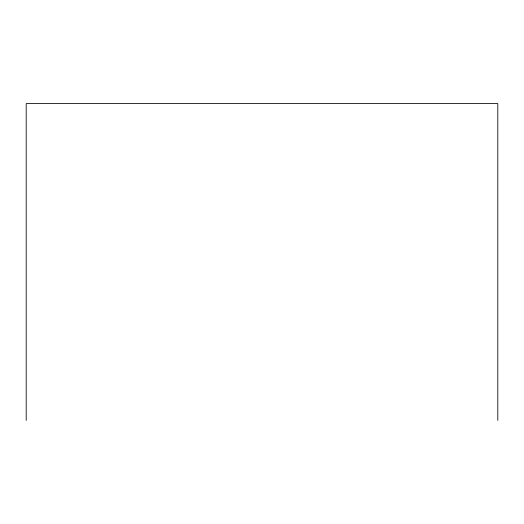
<?xml version="1.0" encoding="UTF-8"?>
<svg xmlns="http://www.w3.org/2000/svg" width="524" height="524" viewBox="0 0 524 524"><rect width="100%" height="100%" fill="white"/><g stroke="black" fill="none" stroke-linecap="round" stroke-linejoin="round"><path stroke-width="0.79" d="M497.8 420.392L497.8 103.608L26.2 103.608L26.2 420.392"/></g></svg>
